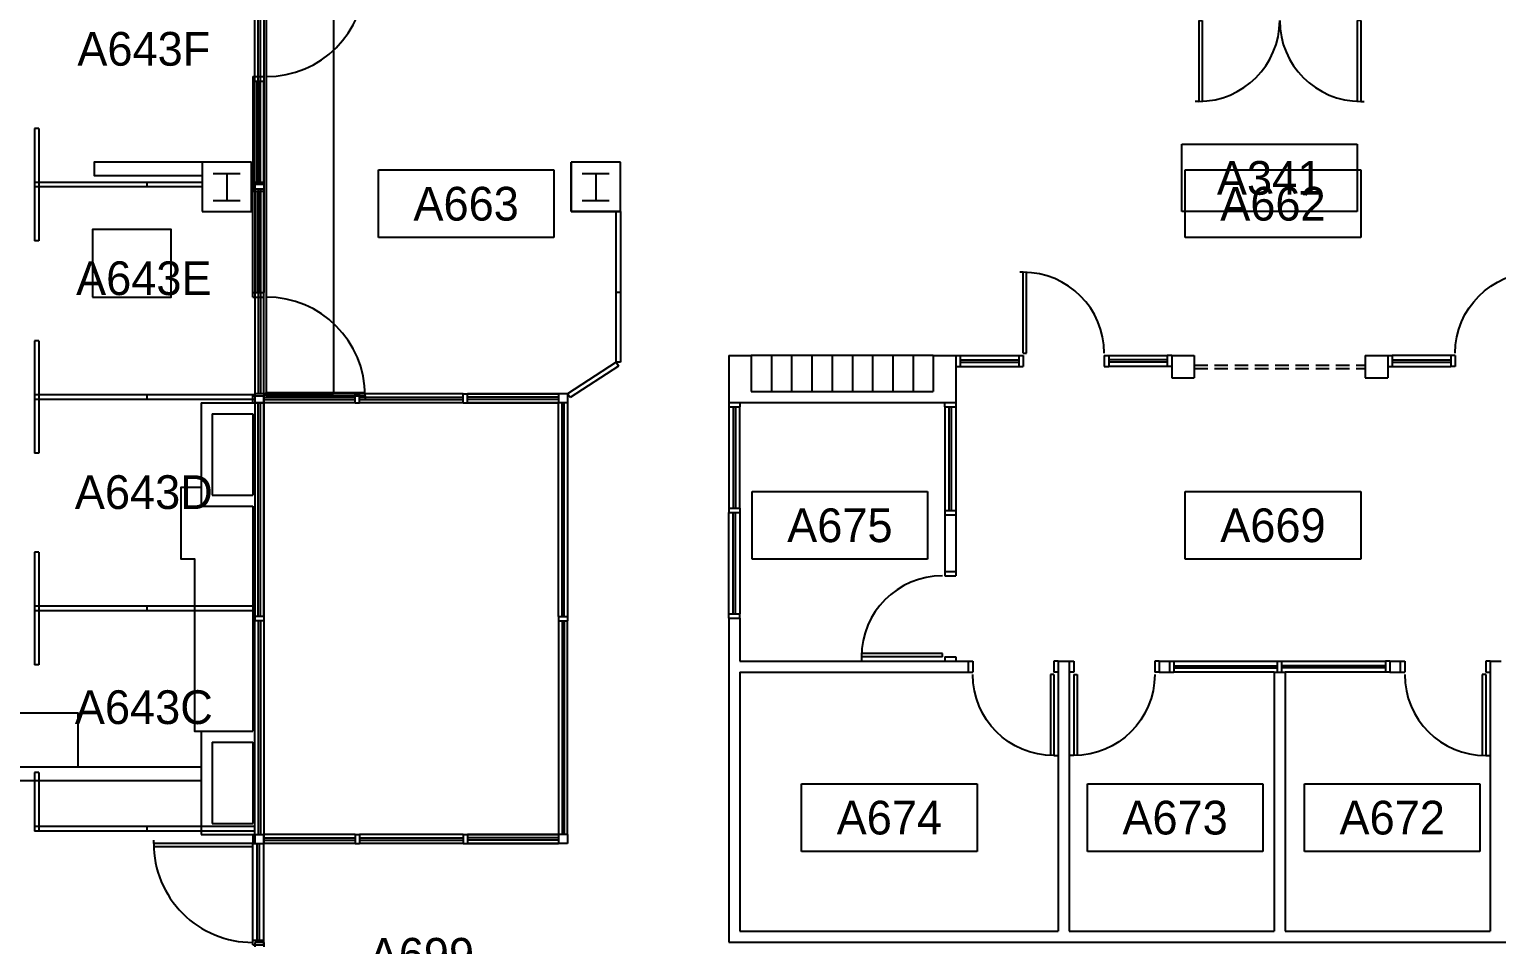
# Model space of a CAD drawing. Header units: inches. Extents: x -219 to 4035, y -10 to 4981.
# Drawn here: x 1392 to 2044, y 461 to 869 of the extents above; entities that cross this region are included whole.
import ezdxf
from ezdxf.enums import TextEntityAlignment as Align

# ---------------------------------------------------------------- set-up
doc = ezdxf.new("R2010")
doc.units = ezdxf.units.IN
doc.header["$LTSCALE"] = 48
doc.header["$MEASUREMENT"] = 0
doc.linetypes.add('HIDDEN2', pattern=[0.1875, 0.125, -0.0625])
doc.layers.get('0').update_dxf_attribs({"color": 13, "linetype": 'CONTINUOUS'})
for name, color, linetype in [('F3-BLDG1', 7, 'CONTINUOUS'), ('F3-BLDG3', 161, 'CONTINUOUS'), ('f3-casework1', 4, 'CONTINUOUS'), ('F3-DOOR1', 3, 'CONTINUOUS'), ('F3-RMNOS', 3, 'CONTINUOUS'), ('F3-STCOLUMN', 12, 'CONTINUOUS'), ('F3-WINDOW1', 1, 'CONTINUOUS'), ('F3-WINDOW2', 4, 'CONTINUOUS'), ('F6-BLDG1', 7, 'CONTINUOUS'), ('F6-BLDG3', 161, 'CONTINUOUS'), ('F6-BLDG4', 2, 'CONTINUOUS'), ('f6-casework1', 4, 'CONTINUOUS'), ('F6-DOOR1', 3, 'CONTINUOUS'), ('F6-DOOR2', 61, 'HIDDEN2'), ('F6-DOORJMB', 32, 'CONTINUOUS'), ('F6-RMNOS', 3, 'CONTINUOUS'), ('F6-STCOLUMN', 12, 'CONTINUOUS'), ('F6-WINDOW1', 1, 'CONTINUOUS'), ('F6-WINDOW2', 4, 'CONTINUOUS')]:
    doc.layers.add(name, color=color, linetype=linetype)
doc.styles.add('ORIG-RMNOS', font='noting.shx')
doc.styles.add('RMNOS', font='noting.shx')

# ---------------------------------------------------------------- blocks, each defined once
blk = doc.blocks.new('ADR-44L')
for p, q in [((0, 45), (-1.5, 45)), ((0, 1), (0, 45)), ((1.5, 1), (1.5, 44.97)), ((0, 1), (1.5, 1))]:
    blk.add_line(p, q)
blk.add_arc((0, 1), 44, 0, 90)
blk = doc.blocks.new('ADR-44R')
for p, q in [((-1.5, 1), (-1.5, 44.97)), ((0, 1), (0, 45)), ((0, 45), (1.5, 45)), ((0, 1), (-1.5, 1))]:
    blk.add_line(p, q)
blk.add_arc((0, 1), 44, 90, 180)
blk = doc.blocks.new('ADR-36L')
for p, q in [((0, 37), (-1.5, 37)), ((0, 1), (0, 37)), ((1.5, 1), (1.5, 36.97)), ((0, 1), (1.5, 1))]:
    blk.add_line(p, q)
blk.add_arc((0, 1), 36, 0, 90)
blk = doc.blocks.new('ADR-36R')
for p, q in [((-1.5, 1), (-1.5, 36.97)), ((0, 1), (0, 37)), ((0, 37), (1.5, 37)), ((0, 1), (-1.5, 1))]:
    blk.add_line(p, q)
blk.add_arc((0, 1), 36, 90, 180)
blk = doc.blocks.new('ADR-36DL')
for p, q in [((0, 37), (-1.5, 37)), ((0, 1), (0, 37)), ((1.5, 1), (1.5, 36.97)), ((70.5, 1), (70.5, 36.97)), ((72, 1), (72, 37)), ((72, 37), (73.5, 37)), ((0, 1), (1.5, 1)), ((72, 1), (70.5, 1))]:
    blk.add_line(p, q)
for centre, start, end in [((0, 1), 0, 90), ((72, 1), 90, 180)]:
    blk.add_arc(centre, 36, start, end)
blk = doc.blocks.new('rmnos')
at = {"color": 11}
for p, q in [((-0.40625, 0.15625), (0.40625, 0.15625)), ((-0.40625, -0.15625), (-0.40625, 0.15625)), ((0.40625, 0.15625), (0.40625, -0.15625)), ((0.40625, -0.15625), (-0.40625, -0.15625))]:
    blk.add_line(p, q, dxfattribs=at)
at = {"color": 9, "style": 'ORIG-RMNOS'}
blk.add_attdef('ROOM', text='', height=0.15625, dxfattribs=at).set_placement((0, 0), align=Align.MIDDLE)
blk = doc.blocks.new('RMNOS-1')
at = {"color": 9, "style": 'RMNOS'}
blk.add_attdef('ROOM', text='', height=0.1562, dxfattribs=at).set_placement((0, 0), align=Align.MIDDLE)

msp = doc.modelspace()

# ---------------------------------------------------------------- linework, layer by layer
at = {"layer": 'F3-BLDG1'}
for p, q in [((1491, 809.5), (1469, 809.5)), ((1469, 809.5), (1469, 787.5)), ((1491, 809.5), (1491, 787.5)), ((1633, 787.5), (1633, 809.5)), ((1655, 809.5), (1633, 809.5)), ((1655, 787.5), (1655, 809.5)), ((1469, 787.5), (1491, 787.5)), ((1655, 787.5), (1633, 787.5)), ((1468.62, 702.5), (1496.5, 702.5)), ((1468.62, 702.5), (1468.62, 656.5)), ((1496.5, 702.5), (1496.5, 510.5)), ((1468.62, 656.5), (1491.62, 656.5)), ((1491.62, 656.5), (1491.62, 556.5)), ((1468.62, 556.5), (1468.62, 510.5)), ((1468.62, 556.5), (1491.62, 556.5)), ((1468.62, 510.5), (1496.5, 510.5))]:
    msp.add_line(p, q, dxfattribs=at)
at = {"layer": 'F3-BLDG3'}
for p, q in [((1473.5, 697.62), (1473.5, 661.38)), ((1473.5, 697.62), (1491.62, 697.62)), ((1491.62, 697.62), (1491.62, 661.38)), ((1473.5, 661.38), (1491.62, 661.38)), ((1473.5, 551.62), (1491.62, 551.62)), ((1473.5, 551.62), (1473.5, 515.38)), ((1491.62, 551.62), (1491.62, 515.38)), ((1473.5, 515.38), (1491.62, 515.38))]:
    msp.add_line(p, q, dxfattribs=at)
for points in [[(1469, 809.5), (1421, 809.5), (1421, 803.5), (1469, 803.5)], [(1468.62, 540.5), (1293.98, 540.5), (1293.95, 508.5), (1299.95, 508.5), (1299.95, 534.5), (1468.62, 534.5)]]:
    msp.add_lwpolyline(points, dxfattribs=at)
msp.add_lwpolyline([(1420.25, 749.5), (1455.25, 749.5), (1455.25, 779.5), (1420.25, 779.5)], close=True, dxfattribs=at)
at = {"layer": 'f3-casework1'}
for points in [[(1468.62, 664.78), (1459.58, 664.78), (1459.58, 633.09), (1465.58, 633.09), (1465.58, 556.5), (1468.62, 556.5)], [(1413.98, 540.5), (1413.98, 564.5), (1293.98, 564.5), (1293.98, 540.5)]]:
    msp.add_lwpolyline(points, dxfattribs=at)
at = {"layer": 'F3-STCOLUMN'}
for p, q in [((1474, 804.5), (1486, 804.5)), ((1480, 804.5), (1480, 792.5)), ((1638, 804.5), (1650, 804.5)), ((1644, 804.5), (1644, 792.5)), ((1474, 792.5), (1486, 792.5)), ((1638, 792.5), (1650, 792.5))]:
    msp.add_line(p, q, dxfattribs=at)
at = {"layer": 'F3-WINDOW1'}
for p, q in [((1491.62, 845.5), (1491.62, 800.5)), ((1493.56, 800.5), (1493.56, 845.5)), ((1494.56, 800.5), (1494.56, 845.5)), ((1496.5, 800.5), (1496.5, 845.5)), ((1491.62, 751.5), (1491.62, 796.5)), ((1493.56, 796.5), (1493.56, 751.5)), ((1494.56, 796.5), (1494.56, 751.5)), ((1496.5, 796.5), (1496.5, 751.5)), ((1491.62, 463.5), (1491.62, 506.5)), ((1493.56, 463.5), (1493.56, 506.5)), ((1494.56, 463.5), (1494.56, 506.5)), ((1496.5, 463.5), (1496.5, 506.5))]:
    msp.add_line(p, q, dxfattribs=at)
at = {"layer": 'F3-WINDOW2'}
for p, q in [((1491.62, 847.5), (1496.5, 847.5)), ((1491.62, 847.5), (1491.62, 845.5)), ((1491.62, 845.5), (1496.5, 845.5)), ((1496.5, 847.5), (1496.5, 845.5)), ((1496.5, 800.5), (1491.62, 800.5)), ((1491.62, 800.5), (1491.62, 796.5)), ((1496.5, 800.5), (1491.62, 800.5)), ((1496.5, 796.5), (1491.62, 796.5)), ((1496.5, 796.5), (1491.62, 796.5)), ((1496.5, 800.5), (1496.5, 796.5)), ((1491.62, 751.5), (1496.5, 751.5)), ((1491.62, 749.5), (1491.62, 751.5)), ((1496.5, 749.5), (1496.5, 751.5)), ((1491.62, 749.5), (1496.5, 749.5)), ((1491.62, 705.5), (1496.5, 705.5)), ((1491.62, 702.5), (1491.62, 705.5)), ((1496.5, 702.5), (1496.5, 705.5)), ((1491.62, 510.5), (1491.62, 506.5)), ((1496.5, 506.5), (1496.5, 510.5)), ((1491.62, 506.5), (1496.5, 506.5)), ((1491.62, 463.5), (1496.5, 463.5)), ((1491.62, 461.5), (1491.62, 463.5)), ((1496.5, 461.5), (1496.5, 463.5)), ((1491.62, 461.5), (1496.5, 461.5))]:
    msp.add_line(p, q, dxfattribs=at)
at = {"layer": 'F6-BLDG1'}
for p, q in [((1469, 809.5), (1469, 787.5)), ((1491, 809.5), (1469, 809.5)), ((1491, 787.5), (1491, 809.5)), ((1655, 809.5), (1633, 809.5)), ((1633, 809.5), (1633, 787.5)), ((1655, 787.5), (1655, 809.5)), ((1469, 787.5), (1491, 787.5)), ((1633, 787.5), (1655, 787.5)), ((1703.12, 723.5), (1713.12, 723.5)), ((1703.12, 723.5), (1703.12, 702.62)), ((1713.12, 723.5), (1713.12, 707.5)), ((1794, 723.5), (1794, 707.5)), ((1794, 723.5), (1804, 723.5)), ((1804, 723.5), (1804, 702.62)), ((1900, 723.5), (1900, 713.5)), ((1900, 723.5), (1910, 723.5)), ((1910, 723.5), (1910, 713.5)), ((1986, 723.5), (1986, 713.5)), ((1986, 723.5), (1996, 723.5)), ((1996, 723.5), (1996, 713.5)), ((1900, 713.5), (1910, 713.5)), ((1986, 713.5), (1996, 713.5)), ((1713.12, 707.5), (1794, 707.5)), ((1703.12, 702.62), (1804, 702.62)), ((1799.12, 652.62), (1804, 652.62)), ((1799.12, 652.62), (1799.12, 627.5)), ((1804, 652.62), (1804, 627.5)), ((1799.12, 627.5), (1804, 627.5)), ((1703.12, 606.62), (1708, 606.62)), ((1703.12, 606.62), (1703.12, 462.62)), ((1708, 606.62), (1708, 587.5)), ((1708, 587.5), (1809.56, 587.5)), ((1809.56, 587.5), (1809.56, 582.62)), ((1849.56, 587.5), (1849.56, 467.5)), ((1849.56, 587.5), (1854.44, 587.5)), ((1854.44, 587.5), (1854.44, 467.5)), ((1894.44, 587.5), (1894.44, 582.62)), ((1894.44, 587.5), (1899, 587.5)), ((1899, 587.5), (1899, 582.62)), ((1997, 587.5), (1997, 582.62)), ((1997, 587.5), (2001.56, 587.5)), ((2001.56, 587.5), (2001.56, 582.62)), ((2041.56, 587.5), (2041.56, 467.5)), ((2041.56, 587.5), (2046.44, 587.5)), ((1708, 582.62), (1809.56, 582.62)), ((1708, 582.62), (1708, 467.5)), ((1894.44, 582.62), (1899, 582.62)), ((1945.56, 582.62), (1945.56, 467.5)), ((1945.56, 582.62), (1950.44, 582.62)), ((1950.44, 582.62), (1950.44, 467.5)), ((1997, 582.62), (2001.56, 582.62)), ((1708, 467.5), (1849.56, 467.5)), ((1854.44, 467.5), (1945.56, 467.5)), ((1950.44, 467.5), (2041.56, 467.5)), ((1703.12, 462.62), (2192.87, 462.62))]:
    msp.add_line(p, q, dxfattribs=at)
at = {"layer": 'F6-BLDG3'}
for p, q in [((1396.5, 824.5), (1394.5, 824.5)), ((1394.5, 824.5), (1394.5, 774.5)), ((1396.5, 824.5), (1396.5, 774.5)), ((1469, 800.5), (1394.5, 800.5)), ((1469, 798.5), (1394.5, 798.5)), ((1444.5, 800.5), (1444.5, 798.5)), ((1653, 720.5), (1653, 787.5)), ((1655, 787.5), (1655, 751.5)), ((1396.5, 774.5), (1394.5, 774.5)), ((1655, 751.5), (1653, 751.5)), ((1655, 751.5), (1655, 720.5)), ((1396.5, 730), (1394.5, 730)), ((1394.5, 730), (1394.5, 680)), ((1396.5, 730), (1396.5, 680)), ((1653, 720.5), (1631.5, 706.5)), ((1654.09, 718.82), (1632.59, 704.82)), ((1655, 720.5), (1653, 720.5)), ((1653, 720.5), (1654.09, 718.82)), ((1492.5, 706), (1394.5, 706)), ((1444.5, 706), (1444.5, 704)), ((1632.59, 704.82), (1631.5, 706.5)), ((1492.5, 704), (1394.5, 704)), ((1396.5, 680), (1394.5, 680)), ((1396.5, 636), (1394.5, 636)), ((1394.5, 636), (1394.5, 586)), ((1396.5, 636), (1396.5, 586)), ((1492.5, 612), (1394.5, 612)), ((1492.5, 610), (1394.5, 610)), ((1444.5, 612), (1444.5, 610)), ((1396.5, 586), (1394.5, 586)), ((1396.5, 538), (1394.5, 538)), ((1394.5, 538), (1394.5, 512)), ((1396.5, 538), (1396.5, 512)), ((1492.5, 514), (1394.5, 514)), ((1492.5, 512), (1394.5, 512)), ((1444.5, 514), (1444.5, 512))]:
    msp.add_line(p, q, dxfattribs=at)
at = {"layer": 'F6-BLDG4'}
for p, q in [((1794, 723.5), (1713.12, 723.5)), ((1722.06, 723.5), (1722.06, 707.5)), ((1731.06, 723.5), (1731.06, 707.5)), ((1740.06, 723.5), (1740.06, 707.5)), ((1749.06, 723.5), (1749.06, 707.5)), ((1758.06, 723.5), (1758.06, 707.5)), ((1767.06, 723.5), (1767.06, 707.5)), ((1776.06, 723.5), (1776.06, 707.5)), ((1785.06, 723.5), (1785.06, 707.5))]:
    msp.add_line(p, q, dxfattribs=at)
at = {"layer": 'f6-casework1'}
for p, q in [((1497.5, 890.5), (1497.5, 706.5)), ((1527.5, 890.5), (1527.5, 706.5)), ((1497.5, 706.5), (1527.5, 706.5))]:
    msp.add_line(p, q, dxfattribs=at)
at = {"layer": 'F6-DOOR2'}
for p, q in [((1910, 719.25), (1986, 719.25)), ((1910, 717.75), (1986, 717.75))]:
    msp.add_line(p, q, dxfattribs=at)
at = {"layer": 'F6-DOORJMB'}
for p, q in [((1799.12, 627.5), (1799.12, 625.5)), ((1804, 627.5), (1804, 625.5)), ((1799.12, 625.5), (1804, 625.5)), ((1799.12, 589.5), (1804, 589.5)), ((1799.12, 589.5), (1799.12, 587.5)), ((1804, 589.5), (1804, 587.5)), ((1809.56, 587.5), (1811.56, 587.5)), ((1811.56, 587.5), (1811.56, 582.62)), ((1847.56, 587.5), (1847.56, 582.62)), ((1849.56, 587.5), (1847.56, 587.5)), ((1854.44, 587.5), (1856.44, 587.5)), ((1856.44, 587.5), (1856.44, 582.62)), ((1892.44, 587.5), (1892.44, 582.62)), ((1894.44, 587.5), (1892.44, 587.5)), ((2001.56, 587.5), (2003.56, 587.5)), ((2003.56, 587.5), (2003.56, 582.62)), ((2039.56, 587.5), (2039.56, 582.62)), ((2041.56, 587.5), (2039.56, 587.5)), ((1809.56, 582.62), (1811.56, 582.62)), ((1849.56, 582.62), (1847.56, 582.62)), ((1856.44, 582.62), (1854.44, 582.62)), ((1894.44, 582.62), (1892.44, 582.62)), ((2001.56, 582.62), (2003.56, 582.62)), ((2039.56, 582.62), (2041.56, 582.62))]:
    msp.add_line(p, q, dxfattribs=at)
at = {"layer": 'F6-STCOLUMN'}
for p, q in [((1474, 804.5), (1486, 804.5)), ((1480, 804.5), (1480, 792.5)), ((1638, 804.5), (1650, 804.5)), ((1644, 804.5), (1644, 792.5)), ((1474, 792.5), (1486, 792.5)), ((1638, 792.5), (1650, 792.5))]:
    msp.add_line(p, q, dxfattribs=at)
at = {"layer": 'F6-WINDOW1'}
for p, q in [((1492.5, 799.5), (1492.5, 890.5)), ((1494, 799.5), (1494, 890.5)), ((1495, 799.5), (1495, 890.5)), ((1496.5, 890.5), (1496.5, 799.5)), ((1492.5, 797.5), (1492.5, 706.5)), ((1494, 797.5), (1494, 706.5)), ((1495, 797.5), (1495, 706.5)), ((1496.5, 706.5), (1496.5, 797.5)), ((1806, 723.5), (1832, 723.5)), ((1806, 721.56), (1832, 721.56)), ((1806, 720.56), (1832, 720.56)), ((1806, 718.62), (1832, 718.62)), ((1872, 723.5), (1898, 723.5)), ((1898, 721.56), (1872, 721.56)), ((1898, 720.56), (1872, 720.56)), ((1898, 718.62), (1872, 718.62)), ((2024, 723.5), (1998, 723.5)), ((1998, 721.56), (2024, 721.56)), ((1998, 720.56), (2024, 720.56)), ((1998, 718.62), (2024, 718.62)), ((1537, 706.5), (1496.5, 706.5)), ((1496.5, 705), (1537, 705)), ((1585, 706.5), (1539, 706.5)), ((1539, 705), (1585, 705)), ((1627.5, 706.5), (1587, 706.5)), ((1587, 706.5), (1627.5, 706.5)), ((1627.5, 705), (1587, 705)), ((1492.5, 702.5), (1492.5, 607.5)), ((1494, 607.5), (1494, 702.5)), ((1495, 607.5), (1495, 702.5)), ((1496.5, 704), (1537, 704)), ((1537, 702.5), (1496.5, 702.5)), ((1496.5, 607.5), (1496.5, 702.5)), ((1539, 704), (1585, 704)), ((1585, 702.5), (1539, 702.5)), ((1627.5, 704), (1587, 704)), ((1627.5, 702.5), (1587, 702.5)), ((1587, 702.5), (1627.5, 702.5)), ((1627.5, 607.5), (1627.5, 702.5)), ((1629, 607.5), (1629, 702.5)), ((1630, 607.5), (1630, 702.5)), ((1631.5, 702.5), (1631.5, 607.5)), ((1703.12, 700.62), (1703.12, 655.62)), ((1705.06, 700.62), (1705.06, 655.62)), ((1706.06, 700.62), (1706.06, 655.62)), ((1708, 655.62), (1708, 700.62)), ((1799.12, 700.62), (1799.12, 654.62)), ((1801.06, 654.62), (1801.06, 700.62)), ((1802.06, 654.62), (1802.06, 700.62)), ((1804, 700.62), (1804, 654.62)), ((1703.12, 608.62), (1703.12, 653.62)), ((1705.06, 608.62), (1705.06, 653.62)), ((1706.06, 608.62), (1706.06, 653.62)), ((1708, 653.62), (1708, 608.62)), ((1492.5, 510.5), (1492.5, 605.5)), ((1494, 605.5), (1494, 510.5)), ((1495, 605.5), (1495, 510.5)), ((1496.5, 605.5), (1496.5, 510.5)), ((1627.5, 605.5), (1627.5, 510.5)), ((1629, 605.5), (1629, 510.5)), ((1630, 605.5), (1630, 510.5)), ((1631.5, 510.5), (1631.5, 605.5)), ((1901, 587.5), (1947, 587.5)), ((1949, 587.5), (1995, 587.5)), ((1901, 585.56), (1947, 585.56)), ((1901, 584.56), (1947, 584.56)), ((1945.56, 582.62), (1901, 582.62)), ((1995, 585.56), (1949, 585.56)), ((1995, 584.56), (1949, 584.56)), ((1995, 582.62), (1950.44, 582.62)), ((1537, 510.5), (1496.5, 510.5)), ((1496.5, 509), (1537, 509)), ((1585, 510.5), (1539, 510.5)), ((1539, 509), (1585, 509)), ((1627.5, 510.5), (1587, 510.5)), ((1587, 510.5), (1627.5, 510.5)), ((1627.5, 509), (1587, 509)), ((1496.5, 508), (1537, 508)), ((1537, 506.5), (1496.5, 506.5)), ((1539, 508), (1585, 508)), ((1585, 506.5), (1539, 506.5)), ((1627.5, 508), (1587, 508)), ((1627.5, 506.5), (1587, 506.5)), ((1587, 506.5), (1627.5, 506.5))]:
    msp.add_line(p, q, dxfattribs=at)
at = {"layer": 'F6-WINDOW2'}
for p, q in [((1492.5, 799.5), (1492.5, 797.5)), ((1496.5, 799.5), (1492.5, 799.5)), ((1496.5, 797.5), (1492.5, 797.5)), ((1496.5, 799.5), (1496.5, 797.5)), ((1804, 723.5), (1806, 723.5)), ((1804, 718.62), (1806, 718.62)), ((1806, 723.5), (1806, 718.62)), ((1832, 723.5), (1832, 718.62)), ((1832, 723.5), (1834, 723.5)), ((1832, 718.62), (1834, 718.62)), ((1834, 723.5), (1834, 718.62)), ((1870, 723.5), (1870, 718.62)), ((1870, 723.5), (1872, 723.5)), ((1870, 718.62), (1872, 718.62)), ((1872, 723.5), (1872, 718.62)), ((1898, 723.5), (1898, 718.62)), ((1900, 723.5), (1898, 723.5)), ((1900, 718.62), (1898, 718.62)), ((1996, 723.5), (1998, 723.5)), ((1996, 718.62), (1998, 718.62)), ((1998, 723.5), (1998, 718.62)), ((2024, 723.5), (2024, 718.62)), ((2026, 723.5), (2024, 723.5)), ((2026, 718.62), (2024, 718.62)), ((2026, 723.5), (2026, 718.62)), ((1492.5, 706.5), (1492.5, 702.5)), ((1496.5, 706.5), (1492.5, 706.5)), ((1496.5, 706.5), (1496.5, 702.5)), ((1537, 702.5), (1537, 706.5)), ((1537, 706.5), (1539, 706.5)), ((1539, 702.5), (1539, 706.5)), ((1585, 702.5), (1585, 706.5)), ((1585, 706.5), (1587, 706.5)), ((1587, 702.5), (1587, 706.5)), ((1627.5, 706.5), (1627.5, 702.5)), ((1631.5, 706.5), (1627.5, 706.5)), ((1631.5, 706.5), (1631.5, 702.5)), ((1496.5, 702.5), (1492.5, 702.5)), ((1537, 702.5), (1539, 702.5)), ((1585, 702.5), (1587, 702.5)), ((1631.5, 702.5), (1627.5, 702.5)), ((1703.12, 702.62), (1703.12, 700.62)), ((1703.12, 700.62), (1708, 700.62)), ((1708, 702.62), (1708, 700.62)), ((1799.12, 700.62), (1799.12, 702.62)), ((1799.12, 700.62), (1804, 700.62)), ((1804, 702.62), (1804, 700.62)), ((1703.12, 655.62), (1708, 655.62)), ((1703.12, 655.62), (1703.12, 653.62)), ((1703.12, 653.62), (1708, 653.62)), ((1708, 655.62), (1708, 653.62)), ((1799.12, 654.62), (1804, 654.62)), ((1799.12, 654.62), (1799.12, 652.62)), ((1804, 654.62), (1804, 652.62)), ((1496.5, 607.5), (1492.5, 607.5)), ((1492.5, 607.5), (1492.5, 605.5)), ((1496.5, 607.5), (1496.5, 605.5)), ((1627.5, 607.5), (1631.5, 607.5)), ((1627.5, 607.5), (1627.5, 605.5)), ((1631.5, 607.5), (1631.5, 605.5)), ((1703.12, 608.62), (1708, 608.62)), ((1703.12, 606.62), (1703.12, 608.62)), ((1708, 606.62), (1708, 608.62)), ((1496.5, 605.5), (1492.5, 605.5)), ((1627.5, 605.5), (1631.5, 605.5)), ((1899, 587.5), (1901, 587.5)), ((1901, 587.5), (1901, 582.62)), ((1947, 582.62), (1947, 587.5)), ((1947, 587.5), (1949, 587.5)), ((1949, 582.62), (1949, 587.5)), ((1995, 587.5), (1995, 582.62)), ((1997, 587.5), (1995, 587.5)), ((1899, 582.62), (1901, 582.62)), ((1997, 582.62), (1995, 582.62)), ((1492.5, 510.5), (1496.5, 510.5)), ((1492.5, 510.5), (1492.5, 506.5)), ((1496.5, 510.5), (1496.5, 506.5)), ((1537, 510.5), (1537, 506.5)), ((1537, 510.5), (1539, 510.5)), ((1539, 510.5), (1539, 506.5)), ((1585, 510.5), (1585, 506.5)), ((1585, 510.5), (1587, 510.5)), ((1587, 510.5), (1587, 506.5)), ((1631.5, 510.5), (1627.5, 510.5)), ((1627.5, 510.5), (1627.5, 506.5)), ((1631.5, 510.5), (1631.5, 506.5)), ((1492.5, 506.5), (1496.5, 506.5)), ((1537, 506.5), (1539, 506.5)), ((1585, 506.5), (1587, 506.5)), ((1631.5, 506.5), (1627.5, 506.5)), ((1496.5, 462.5), (1492.5, 462.5)), ((1492.5, 462.5), (1492.5, 460.5)), ((1496.5, 462.5), (1496.5, 460.5))]:
    msp.add_line(p, q, dxfattribs=at)

# ---------------------------------------------------------------- block references
at = {"layer": 'F3-DOOR1', "rotation": 270}
for name, p in [('ADR-44L', (1496.5, 891.5)), ('ADR-44R', (1496.5, 705.5))]:
    msp.add_blockref(name, p, dxfattribs=at)
at = {"layer": 'F3-RMNOS'}
ref = msp.add_blockref('rmnos', (1943.5, 802.5), dxfattribs=dict(at, xscale=96, yscale=96, zscale=96))
ref.add_attrib('ROOM', 'A341', dxfattribs={"layer": '0', "color": 9, "height": 15, "style": 'ORIG-RMNOS'}).set_placement((1943.5, 802.5), align=Align.MIDDLE)
at = {"layer": 'F6-DOOR1'}
for name, p, rotation in [('ADR-36DL', (1984, 873.5), 180), ('ADR-36L', (1799.12, 589.5), 89.99999999999999), ('ADR-36L', (2039.56, 582.62), 180), ('ADR-44R', (1492.5, 506.5), 89.99999999999999)]:
    msp.add_blockref(name, p, dxfattribs=dict(at, rotation=rotation))
msp.add_blockref('ADR-36L', (1834, 723.5), dxfattribs=at)
at = {"layer": 'F6-DOOR1', "xscale": -1}
msp.add_blockref('ADR-36L', (2062, 723.5), dxfattribs=at)
at = {"layer": 'F6-DOOR1', "xscale": -1, "rotation": 180}
for name, p in [('ADR-36R', (1847.56, 582.62)), ('ADR-36L', (1856.44, 582.62))]:
    msp.add_blockref(name, p, dxfattribs=at)
at = {"layer": 'F6-RMNOS'}
ref = msp.add_blockref('RMNOS-1', (1443.12, 859.88), dxfattribs=dict(at, xscale=96, yscale=96, zscale=96))
ref.add_attrib('ROOM', 'A643F', dxfattribs={"layer": '0', "color": 9, "height": 15, "style": 'RMNOS'}).set_placement((1443.12, 859.88), align=Align.MIDDLE)
ref = msp.add_blockref('rmnos', (1586.38, 791), dxfattribs=dict(at, xscale=96, yscale=96, zscale=96))
ref.add_attrib('ROOM', 'A663', dxfattribs={"layer": '0', "color": 9, "height": 15, "style": 'ORIG-RMNOS'}).set_placement((1586.38, 791), align=Align.MIDDLE)
ref = msp.add_blockref('rmnos', (1945, 791), dxfattribs=dict(at, xscale=96, yscale=96, zscale=96))
ref.add_attrib('ROOM', 'A662', dxfattribs={"layer": '0', "color": 9, "height": 15, "style": 'ORIG-RMNOS'}).set_placement((1945, 791), align=Align.MIDDLE)
ref = msp.add_blockref('RMNOS-1', (1443.12, 757.88), dxfattribs=dict(at, xscale=96, yscale=96, zscale=96))
ref.add_attrib('ROOM', 'A643E', dxfattribs={"layer": '0', "color": 9, "height": 15, "style": 'RMNOS'}).set_placement((1443.12, 757.88), align=Align.MIDDLE)
ref = msp.add_blockref('RMNOS-1', (1443.12, 662.75), dxfattribs=dict(at, xscale=96, yscale=96, zscale=96))
ref.add_attrib('ROOM', 'A643D', dxfattribs={"layer": '0', "color": 9, "height": 15, "style": 'RMNOS'}).set_placement((1443.12, 662.75), align=Align.MIDDLE)
ref = msp.add_blockref('rmnos', (1752.5, 648), dxfattribs=dict(at, xscale=96, yscale=96, zscale=96))
ref.add_attrib('ROOM', 'A675', dxfattribs={"layer": '0', "color": 9, "height": 15, "style": 'ORIG-RMNOS'}).set_placement((1752.5, 648), align=Align.MIDDLE)
ref = msp.add_blockref('rmnos', (1945, 648), dxfattribs=dict(at, xscale=96, yscale=96, zscale=96))
ref.add_attrib('ROOM', 'A669', dxfattribs={"layer": '0', "color": 9, "height": 15, "style": 'ORIG-RMNOS'}).set_placement((1945, 648), align=Align.MIDDLE)
ref = msp.add_blockref('RMNOS-1', (1443.12, 567.12), dxfattribs=dict(at, xscale=96, yscale=96, zscale=96))
ref.add_attrib('ROOM', 'A643C', dxfattribs={"layer": '0', "color": 9, "height": 15, "style": 'RMNOS'}).set_placement((1443.12, 567.12), align=Align.MIDDLE)
ref = msp.add_blockref('rmnos', (1774.5, 518), dxfattribs=dict(at, xscale=96, yscale=96, zscale=96))
ref.add_attrib('ROOM', 'A674', dxfattribs={"layer": '0', "color": 9, "height": 15, "style": 'ORIG-RMNOS'}).set_placement((1774.5, 518), align=Align.MIDDLE)
ref = msp.add_blockref('rmnos', (1901.5, 518), dxfattribs=dict(at, xscale=96, yscale=96, zscale=96))
ref.add_attrib('ROOM', 'A673', dxfattribs={"layer": '0', "color": 9, "height": 15, "style": 'ORIG-RMNOS'}).set_placement((1901.5, 518), align=Align.MIDDLE)
ref = msp.add_blockref('rmnos', (1998, 518), dxfattribs=dict(at, xscale=96, yscale=96, zscale=96))
ref.add_attrib('ROOM', 'A672', dxfattribs={"layer": '0', "color": 9, "height": 15, "style": 'ORIG-RMNOS'}).set_placement((1998, 518), align=Align.MIDDLE)
ref = msp.add_blockref('RMNOS-1', (1566.5, 457), dxfattribs=dict(at, xscale=96, yscale=96, zscale=96))
ref.add_attrib('ROOM', 'A699', dxfattribs={"layer": '0', "color": 9, "height": 15, "style": 'RMNOS'}).set_placement((1566.5, 457), align=Align.MIDDLE)

doc.saveas('drawing.dxf')
